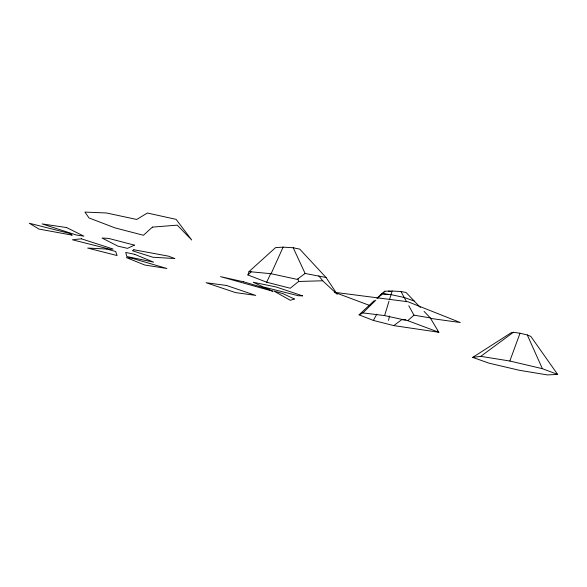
<?xml version="1.0" encoding="UTF-8"?>
<svg xmlns="http://www.w3.org/2000/svg" width="587" height="587" viewBox="0 0 587 587"><rect width="100%" height="100%" fill="white"/><g stroke="black" fill="none" stroke-linecap="round" stroke-linejoin="round"><path stroke-width="0.88" d="M388.543 320.399L389.511 315.997M424.063 311.381L430.278 317.905L438.856 332.271L393.789 325.602L373.369 320.429L359.068 314.845L362.883 312.9L384.595 315.593L389.012 301.19M389.533 299.495L392.131 291.013L400.965 291.534L406.065 292.473L420.343 307.471M322.696 280.784L298.614 281.466L290.249 288.239L266.681 282.215L247.912 274.958L249.013 271.605L275.538 247.633L283.117 247.134L293.214 247.758L299.752 249.13L326.064 277.504L337.276 294.351L322.696 280.784L318.829 275.846M472.726 357.373L480.768 356.353L509.839 361.02L520.023 333.225L527.302 334.95L530.861 336.439L557.65 374.433L547.378 374.917L519.121 370.228L488.817 363.111L472.726 357.373L511.277 332.69L513.376 332.286L520.023 333.225M249.013 271.605L271.113 273.725L283.117 247.134M266.681 282.215L270.864 273.212M373.369 320.429L376.847 314.155M362.883 312.9L375.812 300.148M377.749 298.24L384.867 291.225L392.131 291.013M247.912 274.958L251.207 271.788M359.068 314.845L374.22 300.661M376.861 298.196L384.867 291.225M384.595 315.593L407.738 320.656L413.974 315.168L430.278 317.905M326.064 277.504L305.108 273.454L297.183 279.383L271.113 273.725M393.789 325.602L401.625 319.746L405.881 319.754M480.768 356.353L513.376 332.286M382.232 293.779L388.08 294.505M430.396 318.389L460.281 322.534L407.965 301.755L334.568 292.319L370.118 305.636M388.484 291.123L390.252 291.438M509.839 361.02L542.373 368.68L557.65 374.433M414.187 301.006L404.245 297.492L391.023 294.63L382.335 293.72L380.596 294.696L381.315 295.004M407.738 320.656L438.856 332.271L437.498 331.083M400.965 291.534L406.6 301.777M408.772 305.717L413.974 315.168M293.214 247.758L305.108 273.454M527.302 334.95L542.373 368.68M297.991 278.847L298.614 281.466M152.371 227.118L143.441 235.262L115.191 227.947L89.026 217.96L84.917 212.083L106.474 212.978L136.676 219.457L147.41 213.022L176.115 219.369L191.729 240.01L177.259 225.151L152.371 227.118M133.836 249.754L132.442 250.759L152.891 257.245L174.875 258.544L168.396 256.137L133.836 249.754M134.394 245.124L127.489 248.36L117.848 246.122L102.057 238.036L108.588 238.403L134.394 245.124M294.358 298.988L290.316 300.295L273.711 290.954L283.073 293.705L294.358 298.988M81.351 238.799L72.428 239.797L110.114 249.284L113.13 249.057L81.351 238.799M302.554 295.848L298.203 295.723L262.925 286.83L253.224 282.244L276.286 287.021L302.554 295.848M106.651 249.035L87.668 248.074L117.077 255.55L115.683 251.493L106.651 249.035M132.244 258.324L126.388 257.612L144.762 265.023L166.913 268.494L132.244 258.324M226.487 285.473L206.147 282.729L235.453 292.583L255.705 295.408L226.487 285.473M66.544 227.551L42.117 223.911L76.391 235.027L83.875 236.157L66.544 227.551M72.04 235.13L38.94 229.062L29.35 223.258L69.449 233.399L72.04 235.13M134.658 254.318L125.735 252.439L126.821 256.512L153.603 262.147L134.658 254.318M243.642 281.826L220.565 276.646L272.786 291.247L268.362 289.149L243.642 281.826"/></g></svg>
